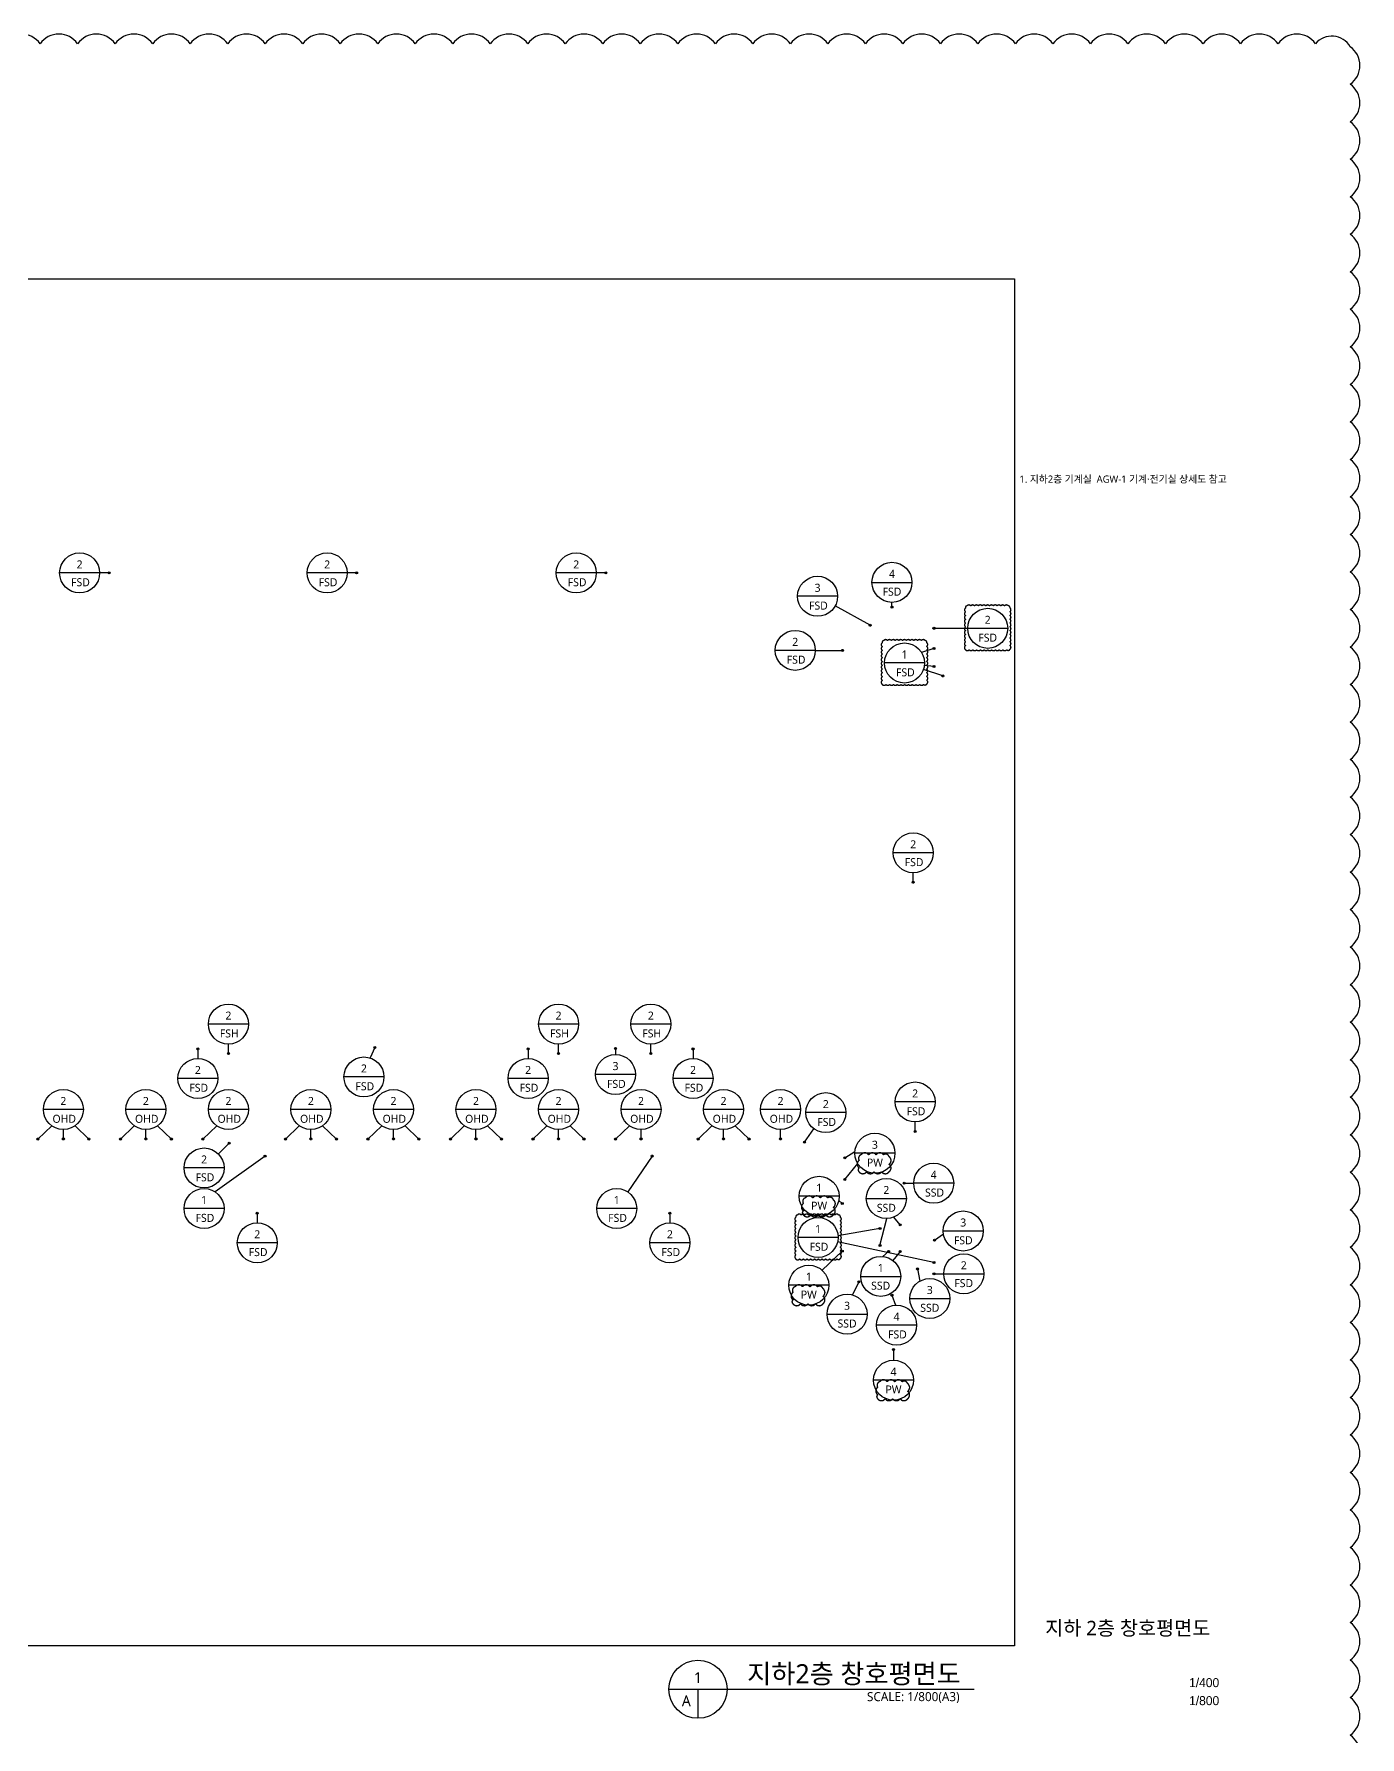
# Model space of a CAD drawing. Header units: millimetres. Extents: x -9539 to 338056, y 7443 to 2082110.
# Drawn here: x 161324 to 338056, y 1855181 to 2082110 of the extents above; entities that cross this region are included whole.
import ezdxf
from ezdxf.enums import TextEntityAlignment as Align

# ---------------------------------------------------------------- set-up
doc = ezdxf.new("R2010")
doc.units = ezdxf.units.MM
doc.header["$LTSCALE"] = 1000
doc.header["$MEASUREMENT"] = 0
doc.linetypes.add('ACAD_ISO03W100', pattern=[30, 12, -18])
doc.layers.get('0').update_dxf_attribs({"linetype": 'CONTINUOUS'})
doc.layers.get('Defpoints').update_dxf_attribs({"color": 171, "linetype": 'CONTINUOUS'})
for name, color, linetype in [('BOX', 6, 'CONTINUOUS'), ('LED', 7, 'CONTINUOUS'), ('SYM', 7, 'CONTINUOUS'), ('TEXT', 3, 'CONTINUOUS'), ('TEXT-TITLE', 6, 'CONTINUOUS'), ('TEXT-기입', 6, 'CONTINUOUS'), ('txt', 3, 'CONTINUOUS')]:
    doc.layers.add(name, color=color, linetype=linetype)
doc.layers.add('CHECK', color=30, linetype='CONTINUOUS', plot=False)
doc.layers.add('VE변경사항적용-20220616', color=10, linetype='CONTINUOUS', plot=False)
doc.styles.add('CGS', font='cgse', dxfattribs={"bigfont": 'cgs'})
doc.styles.add('나눔바른고딕', font='NanumBarunGothic.ttf')

msp = doc.modelspace()

# ---------------------------------------------------------------- hatches: boundary and pattern name
at = {"layer": 'LED'}
h = msp.add_hatch(color=256, dxfattribs=at)
h.dxf.hatch_style = 1
edge = h.paths.add_edge_path()
edge.add_arc((171326, 2010301), 133, 0, 360)
h = msp.add_hatch(color=256, dxfattribs=at)
h.dxf.hatch_style = 1
edge = h.paths.add_edge_path()
edge.add_arc((204326, 2010301), 133, 0, 360)
h = msp.add_hatch(color=256, dxfattribs=at)
h.dxf.hatch_style = 1
edge = h.paths.add_edge_path()
edge.add_arc((237526, 2010301), 133, 0, 360)
h = msp.add_hatch(color=256, dxfattribs=at)
h.dxf.hatch_style = 1
edge = h.paths.add_edge_path()
edge.add_arc((275682, 2005740), 133, 0, 360)
h = msp.add_hatch(color=256, dxfattribs=at)
h.dxf.hatch_style = 1
edge = h.paths.add_edge_path()
edge.add_arc((272759, 2003319), 133, 0, 360)
h = msp.add_hatch(color=256, dxfattribs=at)
h.dxf.hatch_style = 1
edge = h.paths.add_edge_path()
edge.add_arc((281276, 2002918), 133, 0, 360)
h = msp.add_hatch(color=256, dxfattribs=at)
h.dxf.hatch_style = 1
edge = h.paths.add_edge_path()
edge.add_arc((269101, 1999983), 133, 0, 360)
h = msp.add_hatch(color=256, dxfattribs=at)
h.dxf.hatch_style = 1
edge = h.paths.add_edge_path()
edge.add_arc((281276, 2000243), 133, 0, 360)
h = msp.add_hatch(color=256, dxfattribs=at)
h.dxf.hatch_style = 1
edge = h.paths.add_edge_path()
edge.add_arc((281280, 1997841), 133, 0, 360)
h = msp.add_hatch(color=256, dxfattribs=at)
h.dxf.hatch_style = 1
edge = h.paths.add_edge_path()
edge.add_arc((282451, 1996568), 133, 0, 360)
h = msp.add_hatch(color=256, dxfattribs=at)
h.dxf.hatch_style = 1
edge = h.paths.add_edge_path()
edge.add_arc((278515, 1969070), 133, 0, 360)
h = msp.add_hatch(color=256, dxfattribs=at)
h.dxf.hatch_style = 1
edge = h.paths.add_edge_path()
edge.add_arc((206760, 1947062), 133, 0, 360)
h = msp.add_hatch(color=256, dxfattribs=at)
h.dxf.hatch_style = 1
edge = h.paths.add_edge_path()
edge.add_arc((238829, 1946936), 133, 0, 360)
h = msp.add_hatch(color=256, dxfattribs=at)
h.dxf.hatch_style = 1
edge = h.paths.add_edge_path()
edge.add_arc((183160, 1946862), 133, 0, 360)
h = msp.add_hatch(color=256, dxfattribs=at)
h.dxf.hatch_style = 1
edge = h.paths.add_edge_path()
edge.add_arc((187228, 1946245), 133, 0, 360)
h = msp.add_hatch(color=256, dxfattribs=at)
h.dxf.hatch_style = 1
edge = h.paths.add_edge_path()
edge.add_arc((227173, 1946862), 133, 0, 360)
h = msp.add_hatch(color=256, dxfattribs=at)
h.dxf.hatch_style = 1
edge = h.paths.add_edge_path()
edge.add_arc((231240, 1946245), 133, 0, 360)
h = msp.add_hatch(color=256, dxfattribs=at)
h.dxf.hatch_style = 1
edge = h.paths.add_edge_path()
edge.add_arc((243540, 1946245), 133, 0, 360)
h = msp.add_hatch(color=256, dxfattribs=at)
h.dxf.hatch_style = 1
edge = h.paths.add_edge_path()
edge.add_arc((249160, 1946862), 133, 0, 360)
h = msp.add_hatch(color=256, dxfattribs=at)
h.dxf.hatch_style = 1
edge = h.paths.add_edge_path()
edge.add_arc((278765, 1935870), 133, 0, 360)
h = msp.add_hatch(color=256, dxfattribs=at)
h.dxf.hatch_style = 1
edge = h.paths.add_edge_path()
edge.add_arc((161835, 1934863), 133, 0, 360)
h = msp.add_hatch(color=256, dxfattribs=at)
h.dxf.hatch_style = 1
edge = h.paths.add_edge_path()
edge.add_arc((165228, 1934866), 133, 0, 360)
h = msp.add_hatch(color=256, dxfattribs=at)
h.dxf.hatch_style = 1
edge = h.paths.add_edge_path()
edge.add_arc((168626, 1934863), 133, 0, 360)
h = msp.add_hatch(color=256, dxfattribs=at)
h.dxf.hatch_style = 1
edge = h.paths.add_edge_path()
edge.add_arc((172835, 1934863), 133, 0, 360)
h = msp.add_hatch(color=256, dxfattribs=at)
h.dxf.hatch_style = 1
edge = h.paths.add_edge_path()
edge.add_arc((176228, 1934866), 133, 0, 360)
h = msp.add_hatch(color=256, dxfattribs=at)
h.dxf.hatch_style = 1
edge = h.paths.add_edge_path()
edge.add_arc((179626, 1934863), 133, 0, 360)
h = msp.add_hatch(color=256, dxfattribs=at)
h.dxf.hatch_style = 1
edge = h.paths.add_edge_path()
edge.add_arc((183835, 1934863), 133, 0, 360)
h = msp.add_hatch(color=256, dxfattribs=at)
h.dxf.hatch_style = 1
edge = h.paths.add_edge_path()
edge.add_arc((187344, 1934293), 133, 0, 360)
h = msp.add_hatch(color=256, dxfattribs=at)
h.dxf.hatch_style = 1
edge = h.paths.add_edge_path()
edge.add_arc((194835, 1934863), 133, 0, 360)
h = msp.add_hatch(color=256, dxfattribs=at)
h.dxf.hatch_style = 1
edge = h.paths.add_edge_path()
edge.add_arc((198228, 1934866), 133, 0, 360)
h = msp.add_hatch(color=256, dxfattribs=at)
h.dxf.hatch_style = 1
edge = h.paths.add_edge_path()
edge.add_arc((201626, 1934863), 133, 0, 360)
h = msp.add_hatch(color=256, dxfattribs=at)
h.dxf.hatch_style = 1
edge = h.paths.add_edge_path()
edge.add_arc((205835, 1934863), 133, 0, 360)
h = msp.add_hatch(color=256, dxfattribs=at)
h.dxf.hatch_style = 1
edge = h.paths.add_edge_path()
edge.add_arc((209228, 1934866), 133, 0, 360)
h = msp.add_hatch(color=256, dxfattribs=at)
h.dxf.hatch_style = 1
edge = h.paths.add_edge_path()
edge.add_arc((212626, 1934863), 133, 0, 360)
h = msp.add_hatch(color=256, dxfattribs=at)
h.dxf.hatch_style = 1
edge = h.paths.add_edge_path()
edge.add_arc((216835, 1934863), 133, 0, 360)
h = msp.add_hatch(color=256, dxfattribs=at)
h.dxf.hatch_style = 1
edge = h.paths.add_edge_path()
edge.add_arc((220228, 1934866), 133, 0, 360)
h = msp.add_hatch(color=256, dxfattribs=at)
h.dxf.hatch_style = 1
edge = h.paths.add_edge_path()
edge.add_arc((223626, 1934863), 133, 0, 360)
h = msp.add_hatch(color=256, dxfattribs=at)
h.dxf.hatch_style = 1
edge = h.paths.add_edge_path()
edge.add_arc((227835, 1934863), 133, 0, 360)
h = msp.add_hatch(color=256, dxfattribs=at)
h.dxf.hatch_style = 1
edge = h.paths.add_edge_path()
edge.add_arc((231228, 1934866), 133, 0, 360)
h = msp.add_hatch(color=256, dxfattribs=at)
h.dxf.hatch_style = 1
edge = h.paths.add_edge_path()
edge.add_arc((234626, 1934863), 133, 0, 360)
h = msp.add_hatch(color=256, dxfattribs=at)
h.dxf.hatch_style = 1
edge = h.paths.add_edge_path()
edge.add_arc((238835, 1934863), 133, 0, 360)
h = msp.add_hatch(color=256, dxfattribs=at)
h.dxf.hatch_style = 1
edge = h.paths.add_edge_path()
edge.add_arc((242228, 1934866), 133, 0, 360)
h = msp.add_hatch(color=256, dxfattribs=at)
h.dxf.hatch_style = 1
edge = h.paths.add_edge_path()
edge.add_arc((249835, 1934863), 133, 0, 360)
h = msp.add_hatch(color=256, dxfattribs=at)
h.dxf.hatch_style = 1
edge = h.paths.add_edge_path()
edge.add_arc((253228, 1934866), 133, 0, 360)
h = msp.add_hatch(color=256, dxfattribs=at)
h.dxf.hatch_style = 1
edge = h.paths.add_edge_path()
edge.add_arc((256626, 1934863), 133, 0, 360)
h = msp.add_hatch(color=256, dxfattribs=at)
h.dxf.hatch_style = 1
edge = h.paths.add_edge_path()
edge.add_arc((260828, 1934866), 133, 0, 360)
h = msp.add_hatch(color=256, dxfattribs=at)
h.dxf.hatch_style = 1
edge = h.paths.add_edge_path()
edge.add_arc((264003, 1934445), 133, 0, 360)
h = msp.add_hatch(color=256, dxfattribs=at)
h.dxf.hatch_style = 1
edge = h.paths.add_edge_path()
edge.add_arc((192111, 1932591), 133, 0, 360)
h = msp.add_hatch(color=256, dxfattribs=at)
h.dxf.hatch_style = 1
edge = h.paths.add_edge_path()
edge.add_arc((243726, 1932593), 133, 0, 360)
h = msp.add_hatch(color=256, dxfattribs=at)
h.dxf.hatch_style = 1
edge = h.paths.add_edge_path()
edge.add_arc((269384, 1932364), 133, 0, 360)
h = msp.add_hatch(color=256, dxfattribs=at)
h.dxf.hatch_style = 1
edge = h.paths.add_edge_path()
edge.add_arc((269384, 1929464), 133, 0, 360)
h = msp.add_hatch(color=256, dxfattribs=at)
h.dxf.hatch_style = 1
edge = h.paths.add_edge_path()
edge.add_arc((277309, 1928964), 133, 0, 360)
h = msp.add_hatch(color=256, dxfattribs=at)
h.dxf.hatch_style = 1
edge = h.paths.add_edge_path()
edge.add_arc((191078, 1924962), 133, 0, 360)
h = msp.add_hatch(color=256, dxfattribs=at)
h.dxf.hatch_style = 1
edge = h.paths.add_edge_path()
edge.add_arc((246078, 1924962), 133, 0, 360)
h = msp.add_hatch(color=256, dxfattribs=at)
h.dxf.hatch_style = 1
edge = h.paths.add_edge_path()
edge.add_arc((269058, 1926270), 133, 0, 360)
h = msp.add_hatch(color=256, dxfattribs=at)
h.dxf.hatch_style = 1
edge = h.paths.add_edge_path()
edge.add_arc((274084, 1922943), 133, 0, 360)
h = msp.add_hatch(color=256, dxfattribs=at)
h.dxf.hatch_style = 1
edge = h.paths.add_edge_path()
edge.add_arc((276784, 1923424), 133, 0, 360)
h = msp.add_hatch(color=256, dxfattribs=at)
h.dxf.hatch_style = 1
edge = h.paths.add_edge_path()
edge.add_arc((269058, 1919912), 133, 0, 360)
h = msp.add_hatch(color=256, dxfattribs=at)
h.dxf.hatch_style = 1
edge = h.paths.add_edge_path()
edge.add_arc((274084, 1920688), 133, 0, 360)
h = msp.add_hatch(color=256, dxfattribs=at)
h.dxf.hatch_style = 1
edge = h.paths.add_edge_path()
edge.add_arc((275234, 1919884), 133, 0, 360)
h = msp.add_hatch(color=256, dxfattribs=at)
h.dxf.hatch_style = 1
edge = h.paths.add_edge_path()
edge.add_arc((276784, 1919884), 133, 0, 360)
h = msp.add_hatch(color=256, dxfattribs=at)
h.dxf.hatch_style = 1
edge = h.paths.add_edge_path()
edge.add_arc((281357, 1921370), 133, 0, 360)
h = msp.add_hatch(color=256, dxfattribs=at)
h.dxf.hatch_style = 1
edge = h.paths.add_edge_path()
edge.add_arc((279084, 1917543), 133, 0, 360)
h = msp.add_hatch(color=256, dxfattribs=at)
h.dxf.hatch_style = 1
edge = h.paths.add_edge_path()
edge.add_arc((281276, 1918393), 133, 0, 360)
h = msp.add_hatch(color=256, dxfattribs=at)
h.dxf.hatch_style = 1
edge = h.paths.add_edge_path()
edge.add_arc((271252, 1915845), 133, 0, 360)
h = msp.add_hatch(color=256, dxfattribs=at)
h.dxf.hatch_style = 1
edge = h.paths.add_edge_path()
edge.add_arc((281276, 1916901), 133, 0, 360)
h = msp.add_hatch(color=256, dxfattribs=at)
h.dxf.hatch_style = 1
edge = h.paths.add_edge_path()
edge.add_arc((275677, 1914050), 133, 0, 360)
h = msp.add_hatch(color=256, dxfattribs=at)
h.dxf.hatch_style = 1
edge = h.paths.add_edge_path()
edge.add_arc((275877, 1906795), 133, 0, 360)

# ---------------------------------------------------------------- linework, layer by layer
at = {"ltscale": 10000}
msp.add_line((265454, 1999981), (269105, 1999981), dxfattribs=at)
at = {"layer": 'BOX'}
for p, q in [((170063, 2010299), (164729, 2010299)), ((203063, 2010299), (197729, 2010299)), ((236263, 2010299), (230929, 2010299)), ((273013, 2009044), (278347, 2009044)), ((268427, 2007188), (263094, 2007188)), ((285771, 2002916), (291105, 2002916)), ((265454, 1999981), (260121, 1999981)), ((280013, 1998296), (274679, 1998296)), ((281179, 1973000), (275846, 1973000)), ((189897, 1950175), (184563, 1950175)), ((233909, 1950175), (228576, 1950175)), ((246209, 1950175), (240876, 1950175)), ((185829, 1942932), (180496, 1942932)), ((207964, 1943132), (202631, 1943132)), ((229842, 1942932), (224508, 1942932)), ((241497, 1943448), (236163, 1943448)), ((251829, 1942932), (246496, 1942932)), ((167897, 1938796), (162563, 1938796)), ((178897, 1938796), (173563, 1938796)), ((189897, 1938796), (184563, 1938796)), ((200897, 1938796), (195563, 1938796)), ((211897, 1938796), (206563, 1938796)), ((222897, 1938796), (217563, 1938796)), ((233897, 1938796), (228563, 1938796)), ((244897, 1938796), (239563, 1938796)), ((255897, 1938796), (250563, 1938796)), ((263497, 1938796), (258163, 1938796)), ((269525, 1938375), (264191, 1938375)), ((281429, 1939800), (276096, 1939800)), ((276070, 1932967), (270736, 1932967)), ((186652, 1931002), (181319, 1931002)), ((283906, 1928966), (278572, 1928966)), ((268638, 1927224), (263305, 1927224)), ((272260, 1926933), (277593, 1926933)), ((186652, 1925595), (181319, 1925595)), ((241652, 1925595), (236319, 1925595)), ((282514, 1922605), (287847, 1922605)), ((193747, 1921032), (188413, 1921032)), ((248747, 1921032), (243413, 1921032)), ((268494, 1921742), (263160, 1921742)), ((267261, 1915378), (261927, 1915378)), ((271507, 1916559), (276841, 1916559)), ((282578, 1916899), (287912, 1916899)), ((278055, 1913609), (283388, 1913609)), ((267028, 1911515), (272361, 1911515)), ((278958, 1910062), (273625, 1910062)), ((278547, 1902723), (273213, 1902723))]:
    msp.add_line(p, q, dxfattribs=at)
for centre in [(167396, 2010299), (200396, 2010299), (233596, 2010299), (275680, 2009044), (265761, 2007188), (288438, 2002916), (262788, 1999981), (277346, 1998296), (278513, 1973000), (187230, 1950175), (231243, 1950175), (243543, 1950175), (183163, 1942932), (205297, 1943132), (227175, 1942932), (238830, 1943448), (249163, 1942932), (165230, 1938796), (176230, 1938796), (187230, 1938796), (198230, 1938796), (209230, 1938796), (220230, 1938796), (231230, 1938796), (242230, 1938796), (253230, 1938796), (260830, 1938796), (266858, 1938375), (278763, 1939800), (183986, 1931002), (273403, 1932967), (281239, 1928966), (265971, 1927224), (274927, 1926933), (183986, 1925595), (238986, 1925595), (265827, 1921742), (285181, 1922605), (191080, 1921032), (246080, 1921032), (264594, 1915378), (274174, 1916559), (285245, 1916899), (280722, 1913609), (269694, 1911515), (276292, 1910062), (275880, 1902723)]:
    msp.add_circle(centre, 2667, dxfattribs=at)
at = {"layer": 'CHECK'}
msp.add_lwpolyline([(336755, 1850427, 0.5205671), (336755, 1855427, 0.5205671), (336755, 1860427, 0.5205671), (336755, 1865427, 0.5205671), (336755, 1870427, 0.5205671), (336755, 1875427, 0.5205671), (336755, 1880427, 0.5205671), (336755, 1885427, 0.5205671), (336755, 1890427, 0.5205671), (336755, 1895427, 0.5205671), (336755, 1900427, 0.5205671), (336755, 1905427, 0.5205671), (336755, 1910427, 0.5205671), (336755, 1915427, 0.5205671), (336755, 1920427, 0.5205671), (336755, 1925427, 0.5205671), (336755, 1930427, 0.5205671), (336755, 1935427, 0.5205671), (336755, 1940427, 0.5205671), (336755, 1945427, 0.5205671), (336755, 1950427, 0.5205671), (336755, 1955427, 0.5205671), (336755, 1960427, 0.5205671), (336755, 1965427, 0.5205671), (336755, 1970427, 0.5205671), (336755, 1975427, 0.5205671), (336755, 1980427, 0.5205671), (336755, 1985427, 0.5205671), (336755, 1990427, 0.5205671), (336755, 1995427, 0.5205671), (336755, 2000427, 0.5205671), (336755, 2005427, 0.5205671), (336755, 2010427, 0.5205671), (336755, 2015427, 0.5205671), (336755, 2020427, 0.5205671), (336755, 2025427, 0.5205671), (336755, 2030427, 0.5205671), (336755, 2035427, 0.5205671), (336755, 2040427, 0.5205671), (336755, 2045427, 0.5205671), (336755, 2050427, 0.5205671), (336755, 2055427, 0.5205671), (336755, 2060427, 0.5205671), (336755, 2065427, 0.5205671), (336755, 2070427, 0.5205671), (336755, 2075427, 0.5205671), (336755, 2080427, 0.5205671), (332136, 2080808, 0.5205671), (327136, 2080808, 0.5205671), (322136, 2080808, 0.5205671), (317136, 2080808, 0.5205671), (312136, 2080808, 0.5205671), (307136, 2080808, 0.5205671), (302136, 2080808, 0.5205671), (297136, 2080808, 0.5205671), (292136, 2080808, 0.5205671), (287136, 2080808, 0.5205671), (282136, 2080808, 0.5205671), (277136, 2080808, 0.5205671), (272136, 2080808, 0.5205671), (267136, 2080808, 0.5205671), (262136, 2080808, 0.5205671), (257136, 2080808, 0.5205671), (252136, 2080808, 0.5205671), (247136, 2080808, 0.5205671), (242136, 2080808, 0.5205671), (237136, 2080808, 0.5205671), (232136, 2080808, 0.5205671), (227136, 2080808, 0.5205671), (222136, 2080808, 0.5205671), (217136, 2080808, 0.5205671), (212136, 2080808, 0.5205671), (207136, 2080808, 0.5205671), (202136, 2080808, 0.5205671), (197136, 2080808, 0.5205671), (192136, 2080808, 0.5205671), (187136, 2080808, 0.5205671), (182136, 2080808, 0.5205671), (177136, 2080808, 0.5205671), (172136, 2080808, 0.5205671), (167136, 2080808, 0.5205671), (162136, 2080808, 0.5205671), (157136, 2080808, 0.5205671)], format="xyb", dxfattribs=at)
at = {"layer": 'Defpoints', "ltscale": 10000}
msp.add_lwpolyline([(8000, 2049471), (292000, 2049471), (292000, 1867329), (8000, 1867329)], close=True, dxfattribs=at)
at = {"layer": 'LED', "ltscale": 10000}
msp.add_line((185892, 1932867), (187348, 1934291), dxfattribs=at)
at = {"layer": 'LED'}
for points in [[(171330, 2010299), (170063, 2010299)], [(204330, 2010299), (203063, 2010299)], [(237530, 2010299), (236263, 2010299)], [(275680, 2005736), (275680, 2006377)], [(272755, 2003316), (268094, 2005896)], [(281280, 2002916), (285771, 2002916)], [(281280, 2000241), (279626, 1999680)], [(282455, 1996566), (279872, 1997441)], [(281284, 1997839), (279991, 1997959)], [(278513, 1969066), (278513, 1970333)], [(187230, 1946241), (187230, 1947508)], [(206763, 1947066), (206131, 1945665)], [(231243, 1946241), (231243, 1947508)], [(243543, 1946241), (243543, 1947508)], [(183163, 1946866), (183163, 1945599)], [(227175, 1946866), (227175, 1945599)], [(238830, 1946941), (238830, 1946115)], [(249163, 1946866), (249163, 1945599)], [(161830, 1934862), (163674, 1936631)], [(165230, 1934862), (165230, 1936129)], [(168630, 1934862), (166787, 1936631)], [(172830, 1934862), (174674, 1936631)], [(176230, 1934862), (176230, 1936129)], [(179630, 1934862), (177787, 1936631)], [(183830, 1934862), (185674, 1936631)], [(194830, 1934862), (196674, 1936631)], [(198230, 1934862), (198230, 1936129)], [(201630, 1934862), (199787, 1936631)], [(205830, 1934862), (207674, 1936631)], [(209230, 1934862), (209230, 1936129)], [(212630, 1934862), (210787, 1936631)], [(216830, 1934862), (218674, 1936631)], [(220230, 1934862), (220230, 1936129)], [(223630, 1934862), (221787, 1936631)], [(227830, 1934862), (229674, 1936631)], [(231230, 1934862), (231230, 1936129)], [(234630, 1934862), (232787, 1936631)], [(238830, 1934862), (240674, 1936631)], [(242230, 1934862), (242230, 1936129)], [(249830, 1934862), (251674, 1936631)], [(253230, 1934862), (253230, 1936129)], [(256630, 1934862), (254787, 1936631)], [(260830, 1934862), (260830, 1936129)], [(264005, 1934441), (265285, 1936222)], [(278763, 1935866), (278763, 1937133)], [(192111, 1932591), (185482, 1927802)], [(243730, 1932591), (240482, 1927802)], [(269380, 1932366), (270745, 1933182)], [(269380, 1929466), (271119, 1931591)], [(277305, 1928966), (278572, 1928966)], [(269055, 1926266), (268576, 1926654)], [(191080, 1924966), (191080, 1923699)], [(246080, 1924966), (246080, 1923699)], [(276780, 1923422), (275934, 1924464)], [(274080, 1922941), (268484, 1921975)], [(274080, 1920686), (274996, 1924268)], [(281355, 1921366), (282538, 1922245)], [(269055, 1919916), (266368, 1917369)], [(281280, 1918391), (268433, 1921177)], [(275230, 1919886), (274462, 1919210)], [(276780, 1919886), (275797, 1918674)], [(271255, 1915841), (270403, 1914086)], [(279080, 1917541), (279405, 1915928)], [(281280, 1916899), (282578, 1916899)], [(275680, 1914046), (276146, 1912725)], [(275880, 1906791), (275880, 1905390)]]:
    msp.add_lwpolyline(points, dxfattribs=at)
for centre in [(171326, 2010301), (204326, 2010301), (237526, 2010301), (275682, 2005740), (272759, 2003319), (281276, 2002918), (269101, 1999983), (281276, 2000243), (281280, 1997841), (282451, 1996568), (278515, 1969070), (206760, 1947062), (238829, 1946936), (183160, 1946862), (187228, 1946245), (227173, 1946862), (231240, 1946245), (243540, 1946245), (249160, 1946862), (278765, 1935870), (161835, 1934863), (165228, 1934866), (168626, 1934863), (172835, 1934863), (176228, 1934866), (179626, 1934863), (183835, 1934863), (187344, 1934293), (194835, 1934863), (198228, 1934866), (201626, 1934863), (205835, 1934863), (209228, 1934866), (212626, 1934863), (216835, 1934863), (220228, 1934866), (223626, 1934863), (227835, 1934863), (231228, 1934866), (234626, 1934863), (238835, 1934863), (242228, 1934866), (249835, 1934863), (253228, 1934866), (256626, 1934863), (260828, 1934866), (264003, 1934445), (192111, 1932591), (243726, 1932593), (269384, 1932364), (269384, 1929464), (277309, 1928964), (191078, 1924962), (246078, 1924962), (269058, 1926270), (274084, 1922943), (276784, 1923424), (269058, 1919912), (274084, 1920688), (275234, 1919884), (276784, 1919884), (281357, 1921370), (279084, 1917543), (281276, 1918393), (271252, 1915845), (281276, 1916901), (275677, 1914050), (275877, 1906795)]:
    msp.add_circle(centre, 133, dxfattribs=at)
at = {"layer": 'SYM'}
for p, q in [((245940, 1861540), (286627, 1861540)), ((249819, 1861540), (249819, 1857661))]:
    msp.add_line(p, q, dxfattribs=at)
msp.add_circle((249819, 1861540), 3879, dxfattribs=at)
at = {"layer": 'VE변경사항적용-20220616', "linetype": 'ACAD_ISO03W100'}
for points in [[(285469, 2000071, 0.5205671), (285969, 2000071, 0.5205671), (286469, 2000071, 0.5205671), (286969, 2000071, 0.5205671), (287469, 2000071, 0.5205671), (287969, 2000071, 0.5205671), (288469, 2000071, 0.5205671), (288969, 2000071, 0.5205671), (289469, 2000071, 0.5205671), (289969, 2000071, 0.5205671), (290469, 2000071, 0.5205671), (290969, 2000071, 0.5205671), (291414, 2000127, 0.5205671), (291414, 2000627, 0.5205671), (291414, 2001127, 0.5205671), (291414, 2001627, 0.5205671), (291414, 2002127, 0.5205671), (291414, 2002627, 0.5205671), (291414, 2003127, 0.5205671), (291414, 2003627, 0.5205671), (291414, 2004127, 0.5205671), (291414, 2004627, 0.5205671), (291414, 2005127, 0.5205671), (291414, 2005627, 0.5205671), (291184, 2005896, 0.5205671), (290684, 2005896, 0.5205671), (290184, 2005896, 0.5205671), (289684, 2005896, 0.5205671), (289184, 2005896, 0.5205671), (288684, 2005896, 0.5205671), (288184, 2005896, 0.5205671), (287684, 2005896, 0.5205671), (287184, 2005896, 0.5205671), (286684, 2005896, 0.5205671), (286184, 2005896, 0.5205671), (285684, 2005896, 0.5205671), (285469, 2005611, 0.5205671), (285469, 2005111, 0.5205671), (285469, 2004611, 0.5205671), (285469, 2004111, 0.5205671), (285469, 2003611, 0.5205671), (285469, 2003111, 0.5205671), (285469, 2002611, 0.5205671), (285469, 2002111, 0.5205671), (285469, 2001611, 0.5205671), (285469, 2001111, 0.5205671), (285469, 2000611, 0.5205671)], [(274377, 1995451, 0.5205671), (274877, 1995451, 0.5205671), (275377, 1995451, 0.5205671), (275877, 1995451, 0.5205671), (276377, 1995451, 0.5205671), (276877, 1995451, 0.5205671), (277377, 1995451, 0.5205671), (277877, 1995451, 0.5205671), (278377, 1995451, 0.5205671), (278877, 1995451, 0.5205671), (279377, 1995451, 0.5205671), (279877, 1995451, 0.5205671), (280322, 1995507, 0.5205671), (280322, 1996007, 0.5205671), (280322, 1996507, 0.5205671), (280322, 1997007, 0.5205671), (280322, 1997507, 0.5205671), (280322, 1998007, 0.5205671), (280322, 1998507, 0.5205671), (280322, 1999007, 0.5205671), (280322, 1999507, 0.5205671), (280322, 2000007, 0.5205671), (280322, 2000507, 0.5205671), (280322, 2001007, 0.5205671), (280092, 2001276, 0.5205671), (279592, 2001276, 0.5205671), (279092, 2001276, 0.5205671), (278592, 2001276, 0.5205671), (278092, 2001276, 0.5205671), (277592, 2001276, 0.5205671), (277092, 2001276, 0.5205671), (276592, 2001276, 0.5205671), (276092, 2001276, 0.5205671), (275592, 2001276, 0.5205671), (275092, 2001276, 0.5205671), (274592, 2001276, 0.5205671), (274377, 2000990, 0.5205671), (274377, 2000490, 0.5205671), (274377, 1999990, 0.5205671), (274377, 1999490, 0.5205671), (274377, 1998990, 0.5205671), (274377, 1998490, 0.5205671), (274377, 1997990, 0.5205671), (274377, 1997490, 0.5205671), (274377, 1996990, 0.5205671), (274377, 1996490, 0.5205671), (274377, 1995990, 0.5205671)], [(271295, 1930501, 0.5205671), (272295, 1930501, 0.5205671), (273295, 1930501, 0.5205671), (274295, 1930501, 0.5205671), (275295, 1930501, 0.5205671), (275303, 1931493, 0.5205671), (275303, 1932493, 0.5205671), (274563, 1932752, 0.5205671), (273563, 1932752, 0.5205671), (272563, 1932752, 0.5205671), (271563, 1932752, 0.5205671), (271295, 1932020, 0.5205671), (271295, 1931020, 0.5205671)], [(263863, 1924758, 0.5205671), (264863, 1924758, 0.5205671), (265863, 1924758, 0.5205671), (266863, 1924758, 0.5205671), (267863, 1924758, 0.5205671), (267871, 1925750, 0.5205671), (267871, 1926750, 0.5205671), (267131, 1927010, 0.5205671), (266131, 1927010, 0.5205671), (265131, 1927010, 0.5205671), (264131, 1927010, 0.5205671), (263863, 1926278, 0.5205671), (263863, 1925278, 0.5205671)], [(262858, 1918898, 0.5205671), (263358, 1918898, 0.5205671), (263858, 1918898, 0.5205671), (264358, 1918898, 0.5205671), (264858, 1918898, 0.5205671), (265358, 1918898, 0.5205671), (265858, 1918898, 0.5205671), (266358, 1918898, 0.5205671), (266858, 1918898, 0.5205671), (267358, 1918898, 0.5205671), (267858, 1918898, 0.5205671), (268358, 1918898, 0.5205671), (268803, 1918953, 0.5205671), (268803, 1919453, 0.5205671), (268803, 1919953, 0.5205671), (268803, 1920453, 0.5205671), (268803, 1920953, 0.5205671), (268803, 1921453, 0.5205671), (268803, 1921953, 0.5205671), (268803, 1922453, 0.5205671), (268803, 1922953, 0.5205671), (268803, 1923453, 0.5205671), (268803, 1923953, 0.5205671), (268803, 1924453, 0.5205671), (268573, 1924723, 0.5205671), (268073, 1924723, 0.5205671), (267573, 1924723, 0.5205671), (267073, 1924723, 0.5205671), (266573, 1924723, 0.5205671), (266073, 1924723, 0.5205671), (265573, 1924723, 0.5205671), (265073, 1924723, 0.5205671), (264573, 1924723, 0.5205671), (264073, 1924723, 0.5205671), (263573, 1924723, 0.5205671), (263073, 1924723, 0.5205671), (262858, 1924437, 0.5205671), (262858, 1923937, 0.5205671), (262858, 1923437, 0.5205671), (262858, 1922937, 0.5205671), (262858, 1922437, 0.5205671), (262858, 1921937, 0.5205671), (262858, 1921437, 0.5205671), (262858, 1920937, 0.5205671), (262858, 1920437, 0.5205671), (262858, 1919937, 0.5205671), (262858, 1919437, 0.5205671)], [(262486, 1912913, 0.5205671), (263486, 1912913, 0.5205671), (264486, 1912913, 0.5205671), (265486, 1912913, 0.5205671), (266486, 1912913, 0.5205671), (266494, 1913904, 0.5205671), (266494, 1914904, 0.5205671), (265754, 1915164, 0.5205671), (264754, 1915164, 0.5205671), (263754, 1915164, 0.5205671), (262754, 1915164, 0.5205671), (262486, 1914432, 0.5205671), (262486, 1913432, 0.5205671)], [(273772, 1900258, 0.5205671), (274772, 1900258, 0.5205671), (275772, 1900258, 0.5205671), (276772, 1900258, 0.5205671), (277772, 1900258, 0.5205671), (277780, 1901249, 0.5205671), (277780, 1902249, 0.5205671), (277040, 1902509, 0.5205671), (276040, 1902509, 0.5205671), (275040, 1902509, 0.5205671), (274040, 1902509, 0.5205671), (273772, 1901777, 0.5205671), (273772, 1900777, 0.5205671)]]:
    msp.add_lwpolyline(points, format="xyb", close=True, dxfattribs=at)

# ---------------------------------------------------------------- texts
at = {"layer": 'TEXT', "style": '나눔바른고딕'}
msp.add_text('1. 지하2층 기계실  AGW-1 기계·전기실 상세도 참고', height=960, dxfattribs=at).set_placement((292667, 2022800), align=Align.MIDDLE_LEFT)
for s, p in [('1', (249819, 1863091)), ('A', (248267, 1859988))]:
    msp.add_text(s, height=1440, dxfattribs=at).set_placement(p, align=Align.MIDDLE)
msp.add_text('지하2층 창호평면도', height=2560, dxfattribs=at).set_placement((256379, 1862315))
msp.add_text('SCALE: 1/800(A3)', height=1200, dxfattribs=at).set_placement((284693, 1861152), align=Align.TOP_RIGHT)
at = {"layer": 'TEXT-TITLE', "style": '나눔바른고딕'}
msp.add_text('지하 2층 창호평면도', height=1920, dxfattribs=at).set_placement((307107, 1868733), align=Align.CENTER)
at = {"layer": 'TEXT-기입', "style": 'CGS'}
for s, p in [('1/400', (315281, 1861457)), ('1/800', (315281, 1859057))]:
    msp.add_text(s, height=1200, dxfattribs=at).set_placement(p, align=Align.BOTTOM_LEFT)
at = {"layer": 'txt', "style": '나눔바른고딕'}
for s, height, p in [('2', 1067, (167396, 2011432)), ('2', 1067, (200396, 2011432)), ('2', 1067, (233596, 2011432)), ('4', 1067, (275680, 2010177)), ('FSD', 1066.7, (167513, 2009058)), ('FSD', 1066.7, (200513, 2009058)), ('FSD', 1066.7, (233713, 2009058)), ('3', 1067, (265761, 2008321)), ('FSD', 1066.7, (275680, 2007803)), ('FSD', 1066.7, (265877, 2005947)), ('2', 1067, (288438, 2004049)), ('2', 1067, (262788, 2001114)), ('FSD', 1066.7, (288438, 2001675)), ('FSD', 1066.7, (262904, 1998740)), ('1', 1067, (277346, 1999429)), ('FSD', 1066.7, (277463, 1997055)), ('2', 1067, (278513, 1974133)), ('FSD', 1066.7, (278629, 1971759)), ('2', 1067, (187230, 1951308)), ('2', 1067, (231243, 1951308)), ('2', 1067, (243543, 1951308)), ('FSH', 1066.7, (187346, 1948934)), ('FSH', 1066.7, (231359, 1948934)), ('FSH', 1066.7, (243659, 1948934)), ('2', 1067, (205297, 1944265)), ('3', 1067, (238830, 1944581)), ('2', 1067, (183163, 1944065)), ('2', 1067, (227175, 1944065)), ('FSD', 1066.7, (238946, 1942207)), ('2', 1067, (249163, 1944065)), ('2', 1067, (165230, 1939929)), ('2', 1067, (176230, 1939929)), ('FSD', 1066.7, (183279, 1941691)), ('2', 1067, (187230, 1939929)), ('2', 1067, (198230, 1939929)), ('FSD', 1066.7, (205414, 1941891)), ('2', 1067, (209230, 1939929)), ('2', 1067, (220230, 1939929)), ('FSD', 1066.7, (227291, 1941691)), ('2', 1067, (231230, 1939929)), ('2', 1067, (242230, 1939929)), ('FSD', 1066.7, (249279, 1941691)), ('2', 1067, (253230, 1939929)), ('2', 1067, (260830, 1939929)), ('2', 1067, (278763, 1940933)), ('OHD', 1066.7, (165346, 1937555)), ('OHD', 1066.7, (176346, 1937555)), ('OHD', 1066.7, (187346, 1937555)), ('OHD', 1066.7, (198346, 1937555)), ('OHD', 1066.7, (209346, 1937555)), ('OHD', 1066.7, (220346, 1937555)), ('OHD', 1066.7, (231346, 1937555)), ('OHD', 1066.7, (242346, 1937555)), ('OHD', 1066.7, (253346, 1937555)), ('OHD', 1066.7, (260946, 1937555)), ('2', 1067, (266858, 1939508)), ('FSD', 1066.7, (278879, 1938559)), ('FSD', 1066.7, (266975, 1937134)), ('3', 1067, (273403, 1934100)), ('2', 1067, (183986, 1932136)), ('PW', 1066.7, (273403, 1931726)), ('FSD', 1066.7, (184102, 1929761)), ('4', 1067, (281239, 1930099)), ('1', 1067, (183986, 1926729)), ('1', 1067, (238986, 1926729)), ('1', 1067, (265971, 1928358)), ('2', 1067, (274927, 1928067)), ('SSD', 1066.7, (281355, 1927725)), ('FSD', 1066.7, (184102, 1924354)), ('FSD', 1066.7, (239102, 1924354)), ('PW', 1066.7, (265971, 1925983)), ('SSD', 1066.7, (274927, 1925693)), ('2', 1067, (191080, 1922165)), ('2', 1067, (246080, 1922165)), ('1', 1067, (265827, 1922876)), ('3', 1067, (285181, 1923739)), ('FSD', 1066.7, (191196, 1919791)), ('FSD', 1066.7, (246196, 1919791)), ('FSD', 1066.7, (265944, 1920501)), ('FSD', 1066.7, (285181, 1921365)), ('1', 1067, (274174, 1917692)), ('2', 1067, (285245, 1918032)), ('1', 1067, (264594, 1916512)), ('SSD', 1066.7, (274174, 1915318)), ('3', 1067, (280722, 1914742)), ('FSD', 1066.7, (285245, 1915658)), ('PW', 1066.7, (264594, 1914138)), ('3', 1067, (269694, 1912648)), ('SSD', 1066.7, (269694, 1910274)), ('4', 1067, (276292, 1911195)), ('SSD', 1066.7, (280722, 1912368)), ('FSD', 1066.7, (276408, 1908821)), ('4', 1067, (275880, 1903857)), ('PW', 1066.7, (275880, 1901483))]:
    msp.add_text(s, height=height, dxfattribs=at).set_placement(p, align=Align.MIDDLE_CENTER)

doc.saveas('drawing.dxf')
